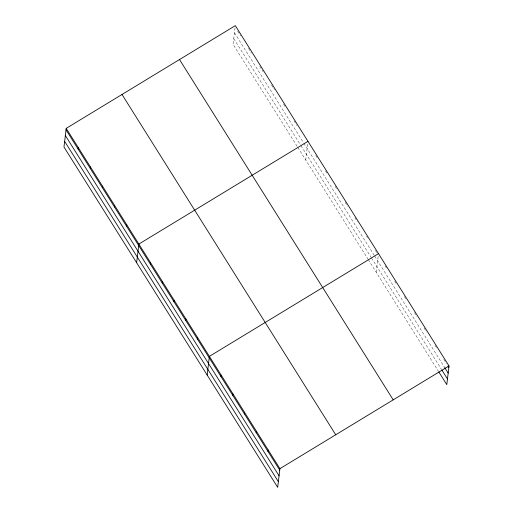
<?xml version="1.0" encoding="UTF-8"?>
<svg xmlns="http://www.w3.org/2000/svg" width="513" height="513" viewBox="0 0 513 513"><rect width="100%" height="100%" fill="white"/><g stroke="black" fill="none" stroke-linecap="round" stroke-linejoin="round"><path stroke-width="0.38" stroke-dasharray="2.56 1.92" d="M235.057 27.837L233.088 44.33L297.399 146.731M305.748 160.03L307.8 142.826M376.273 272.332L378.325 255.128M237.647 31.113L240.571 35.769M248.504 48.402L251.428 53.057M259.777 66.357L263.118 71.679M271.473 84.978L274.397 89.634M283.58 104.261L285.254 106.922M294.02 120.882L296.944 125.538M315.777 155.529L317.457 158.203M325.434 170.906L327.531 174.247M335.085 186.277L337.188 189.618M345.159 202.321L347.679 206.335M354.816 217.698L357.337 221.706M366.571 236.41L367.411 237.75M375.388 250.453L377.068 253.127M385.039 265.824L386.719 268.498M394.696 281.201L396.793 284.542M404.353 296.572L406.45 299.919M414.427 312.616L416.947 316.63M424.078 327.993L426.598 332.001M434.992 345.371L436.672 348.045M443.809 359.408L446.329 363.422M234.467 32.8L303.369 142.524M303.786 143.185L374.291 255.461M374.708 256.128L444.809 367.763M233.768 38.655L300.58 145.044M300.996 145.711L371.072 257.295M371.495 257.968L441.597 369.597M297.816 147.398L367.879 258.962M368.296 259.636L438.403 371.265"/><path stroke-width="0.77" d="M66.203 128.365L63.978 147.045L277.68 487.35L279.912 468.67L66.203 128.365L235.32 25.65L449.022 365.955L446.797 384.635L438.82 371.931M78.136 149.123L78.316 147.648M90.25 168.405L90.423 166.937M102.356 187.694L102.536 186.219M114.47 206.976L114.643 205.501M126.576 226.259L126.756 224.784M136.638 262.746L138.863 244.073L307.98 141.357M150.444 264.259L150.617 262.784M162.198 282.977L162.371 281.502M173.952 301.695L174.125 300.22M185.706 320.413L185.879 318.939M197.46 339.131L197.633 337.657M207.162 375.048L209.387 356.368L378.498 253.653M220.962 376.561L221.141 375.086M232.716 395.279L232.896 393.804M244.47 413.997L244.65 412.523M256.224 432.715L256.404 431.241M267.978 451.427L268.158 449.952M279.912 468.67L449.022 365.955M448.009 366.096L448.849 367.43M444.809 367.763L448.17 373.105M442.014 370.264L447.471 378.96M179.512 59.546L393.215 399.851M122.011 94.469L335.72 434.774M66.03 129.84L279.732 470.145M65.35 135.515L279.059 475.82M64.651 141.37L278.36 481.675"/></g></svg>
